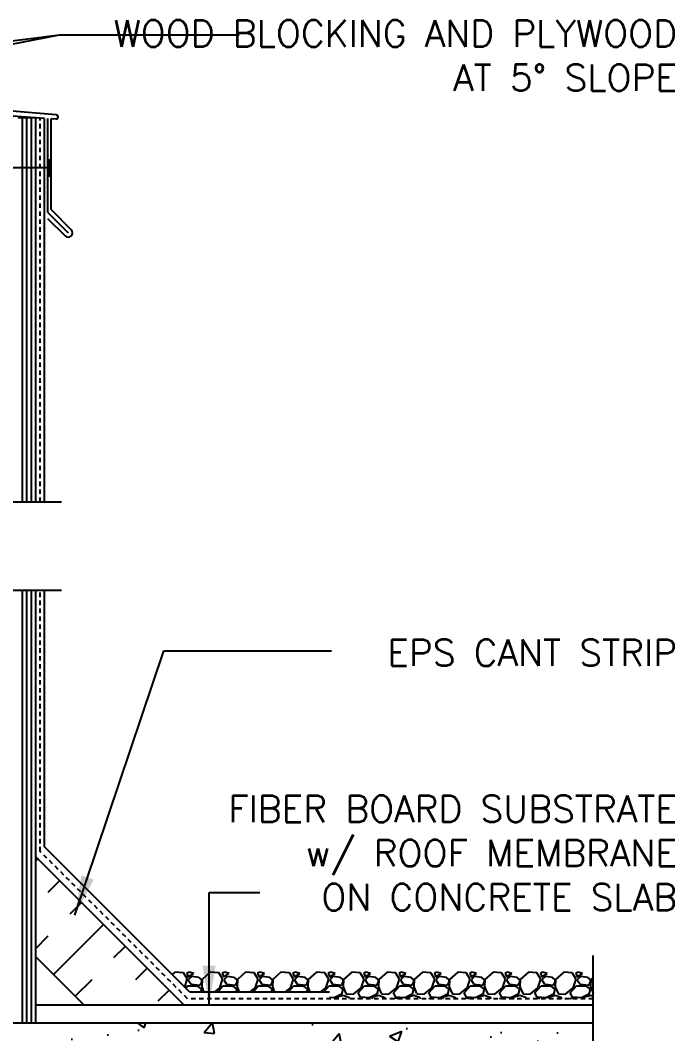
# Model space of a CAD drawing. Header units: inches. Extents: x 240.6 to 292.4, y 49.6 to 123.5.
# Drawn here: x 273.85 to 292.37, y 93.96 to 122.65 of the extents above; entities that cross this region are included whole.
import ezdxf

# ---------------------------------------------------------------- set-up
doc = ezdxf.new("R2010")
doc.units = ezdxf.units.IN
doc.header["$LTSCALE"] = 0.5
doc.header["$MEASUREMENT"] = 0
doc.linetypes.add('DASHED2', pattern=[0.375, 0.25, -0.125])
for name, color, linetype in [('HATCH', 12, 'Continuous'), ('line25', 2, 'Continuous'), ('LINE50', 5, 'Continuous'), ('LINE9', 9, 'Continuous'), ('TEXT', 4, 'Continuous')]:
    doc.layers.add(name, color=color, linetype=linetype)
doc.styles.add('DIM', font='romans.shx', dxfattribs={"width": 0.7})
doc.styles.add('ROMANS', font='romans.shx', dxfattribs={"height": 0.75})
doc.dimstyles.new('ext_12', dxfattribs={"dimscale": 12, "dimtxt": 0.09375, "dimasz": 0.09375, "dimexe": 0.09375, "dimexo": 0.0625, "dimgap": 0.0625, "dimtad": 1, "dimdec": 1, "dimzin": 3, "dimdsep": 46, "dimlunit": 4, "dimtxsty": 'DIM', "dimcen": 0.09, "dimdle": 0.09375, "dimclrt": 4, "dimadec": 0, "dimazin": 0, "dimtfac": 1, "dimtdec": 1, "dimtmove": 2, "dimatfit": 3, "dimfxl": 1, "dimfrac": 2, "dimtolj": 1, "dimtzin": 0, "dimarcsym": 0})

msp = doc.modelspace()

# ---------------------------------------------------------------- hatches: boundary and pattern name
at = {"layer": 'HATCH'}
h = msp.add_hatch(dxfattribs=at)
h.set_pattern_fill('AR-CONC', color=256, scale=0.5)
h.set_pattern_definition([(50, (0, 0), (3.5863, -0.31376), [0.375, -4.125]), (355, (0, 0), (-0.693757, 3.76096), [0.3, -3.3]), (100.4514, (0.299, -0.026), (2.892544, 3.4472), [0.3187, -3.50571]), (46.1842, (0, 1), (5.336207, -0.827596), [0.5625, -6.1875]), (96.6356, (0.4447, 0.931), (4.67331, 4.87059), [0.47805, -5.25857]), (351.1842, (0, 1), (4.67331, 4.87059), [0.45, -4.95]), (21, (0.5, 0.75), (2.984535, -2.013094), [0.375, -4.125]), (326, (0.5, 0.75), (1.216577, 3.62575), [0.3, -3.3]), (71.4514, (0.7487, 0.5822), (4.20111, 1.612656), [0.3187, -3.50571]), (37.5, (0, 0), (0.0607993, 1.6644693), [0, -3.26, 0, -3.35, 0, -3.3125]), (7.5, (0, 0), (1.315348, 1.972059), [0, -1.91, 0, -3.185, 0, -1.2625]), (327.5, (-1.115, 0), (2.669112, -0.1127744), [0, -1.25, 0, -3.9, 0, -5.175]), (317.5, (-1.615, 0), (2.91593, 0.500525), [0, -1.625, 0, -2.59, 0, -3.675])])
h.paths.add_polyline_path([(270.667, 95.158, 0.390098), (270.391, 95.457), (265.183, 95.641, 0.020761), (265.167, 95.642, 0.020761), (265.15, 95.641), (259.942, 95.457, 0.390098), (259.667, 95.158), (259.667, 94.597), (259.567, 94.597, -0.414214), (259.517, 94.547), (259.367, 94.547), (259.337, 94.517), (259.247, 94.517), (259.167, 94.597), (259.167, 94.267, -0.520567), (260.188, 94.172, -0.520567), (260.739, 94.289, -0.520567), (261.789, 94.289, -0.520567), (262.01, 94.289, -0.520567), (262.406, 94.289, -0.520567), (263.06, 94.289, -0.520567), (263.442, 94.289, -0.520567), (263.964, 94.289, -0.520567), (264.465, 94.289, -0.297004), (264.774, 94.414, -0.297004), (265.083, 94.289, -0.520567), (265.584, 94.289, -0.520567), (266.106, 94.289, -0.520567), (266.488, 94.289, -0.520567), (267.142, 94.289, -0.04026), (267.167, 94.319, -0.04026), (267.191, 94.289, -0.520567), (267.845, 94.289, -0.520567), (268.227, 94.289, -0.520567), (268.749, 94.289, -0.40442), (269.167, 94.37, -0.40442), (269.584, 94.289, -0.520567), (270.106, 94.289, -0.520567), (270.488, 94.289, -0.520567), (271.142, 94.289, -0.04026), (271.167, 94.319), (271.167, 94.597), (271.087, 94.517), (270.997, 94.517), (270.967, 94.547), (270.817, 94.547, -0.414214), (270.767, 94.597), (270.667, 94.597)])
h.paths.add_polyline_path([(273.167, 92.267), (285.476, 92.267), (286.88, 91.277), (286.88, 88.517), (286.52, 88.517), (286.52, 87.017), (288.77, 87.017), (290.062, 87.017), (290.062, 88.517), (289.062, 89.517), (290.66, 89.517), (290.66, 89.92), (290.062, 90.517), (290.062, 94.267), (271.167, 94.267), (271.167, 94.319, 0.04026), (271.142, 94.289, 0.520567), (270.488, 94.289, 0.520567), (270.106, 94.289, 0.520567), (269.584, 94.289, 0.40442), (269.167, 94.37, 0.40442), (268.749, 94.289, 0.520567), (268.227, 94.289, 0.520567), (267.845, 94.289, 0.520567), (267.191, 94.289, 0.04026), (267.167, 94.319, 0.04026), (267.142, 94.289, 0.520567), (266.488, 94.289, 0.520567), (266.106, 94.289, 0.520567), (265.584, 94.289, 0.520567), (265.083, 94.289, 0.297004), (264.774, 94.414, 0.297004), (264.465, 94.289, 0.520567), (263.964, 94.289, 0.520567), (263.442, 94.289, 0.520567), (263.06, 94.289, 0.520567), (262.406, 94.289, 0.520567), (262.01, 94.289, 0.520567), (261.789, 94.289, 0.520567), (260.739, 94.289, 0.520567), (260.188, 94.172, 0.520567), (259.167, 94.267), (259.167, 93.872), (259.532, 93.872), (259.532, 92.672), (259.167, 92.672), (259.167, 91.922), (259.532, 91.922), (259.532, 90.722), (259.167, 90.722), (259.167, 89.972), (259.532, 89.972), (259.532, 88.892), (259.167, 88.892), (259.167, 88.142), (259.532, 88.142), (259.532, 87.062), (259.167, 87.062), (259.167, 86.312), (259.532, 86.312), (259.532, 85.112), (259.167, 85.112), (259.167, 84.362), (259.532, 84.362), (259.532, 83.417, -0.327813), (259.567, 83.369), (259.667, 83.369), (259.667, 82.808, 0.390098), (259.942, 82.509), (265.15, 82.326, 0.020761), (265.167, 82.325, 0.020761), (265.183, 82.326), (270.391, 82.509, 0.390098), (270.667, 82.808), (270.667, 83.369), (270.767, 83.369, -0.327813), (270.802, 83.417), (270.802, 84.362), (271.167, 84.362), (271.167, 90.267)])
edge = h.paths.add_edge_path()
edge.add_arc((270.821, 99.156), 0.5, 46.2109, 66.4218)
edge.add_line((271.021, 99.615), (270.931, 99.615))
edge.add_line((270.931, 99.615), (270.931, 99.656))
edge.add_arc((271.071, 99.863), 0.25, 180, 235.9442, ccw=False)
edge.add_line((270.821, 99.863), (270.821, 99.931))
edge.add_arc((270.883, 99.931), 0.0625, 90, 180, ccw=False)
edge.add_line((270.883, 99.993), (270.931, 99.993))
edge.add_line((270.931, 99.993), (270.931, 100.063))
edge.add_line((270.931, 100.063), (270.826, 100.063))
edge.add_arc((270.863, 99.714), 0.352, 96.1291, 141.5331)
edge.add_arc((270.486, 99.982), 0.113, 167.8156, 334.0569, ccw=False)
edge.add_arc((270.001, 99.987), 0.375, 2.9237, 239.8675)
edge.add_arc((269.681, 99.393), 0.3, -152.403, 63.9425, ccw=False)
edge.add_spline(control_points=[(269.415, 99.254), (269.329, 99.421), (269.076, 99.911), (268.881, 100.592), (268.556, 100.723)], knot_values=[0, 0, 0, 0, 0.579211, 1.703896, 1.703896, 1.703896, 1.703896], degree=3, periodic=0)
edge.add_spline(control_points=[(268.556, 100.723), (268.506, 100.742), (268.452, 100.755), (268.395, 100.763)], knot_values=[1.703896, 1.703896, 1.703896, 1.703896, 1.875321, 1.875321, 1.875321, 1.875321], degree=3, periodic=0)
edge.add_arc((268.354, 100.265), 0.5, 85.2926, 251.7937)
edge.add_arc((268.008, 99.64), 0.242, -90, 38.2327, ccw=False)
edge.add_spline(control_points=[(268.008, 99.398), (267.887, 99.396), (267.067, 99.748), (266.822, 100.195), (266.683, 100.475)], knot_values=[0.038125, 0.038125, 0.038125, 0.038125, 0.320663, 1.237398, 1.237398, 1.237398, 1.237398], degree=3, periodic=0)
edge.add_arc((266.229, 100.265), 0.5, 24.819, 224.1875)
edge.add_spline(control_points=[(265.871, 99.917), (265.978, 99.754), (266.338, 99.663), (266.415, 99.167), (265.867, 98.932), (265.463, 98.903), (265.167, 98.882)], knot_values=[0.229407, 0.229407, 0.229407, 0.229407, 0.844432, 1.128849, 1.464331, 2.389004, 2.389004, 2.389004, 2.389004], degree=3, periodic=0)
edge.add_spline(control_points=[(265.167, 98.882), (264.87, 98.903), (264.467, 98.932), (263.918, 99.167), (263.995, 99.663), (264.355, 99.754), (264.463, 99.917)], knot_values=[0.229407, 0.229407, 0.229407, 0.229407, 1.15408, 1.489562, 1.773979, 2.389004, 2.389004, 2.389004, 2.389004], degree=3, periodic=0)
edge.add_arc((264.104, 100.265), 0.5, 315.8125, 515.181)
edge.add_spline(control_points=[(263.65, 100.475), (263.511, 100.195), (263.266, 99.748), (262.446, 99.396), (262.325, 99.398)], knot_values=[0.038125, 0.038125, 0.038125, 0.038125, 0.95486, 1.237398, 1.237398, 1.237398, 1.237398], degree=3, periodic=0)
edge.add_arc((262.325, 99.64), 0.242, 141.7673, 270, ccw=False)
edge.add_arc((261.979, 100.265), 0.5, 288.2063, 454.7074)
edge.add_spline(control_points=[(261.938, 100.763), (261.881, 100.755), (261.827, 100.742), (261.777, 100.723)], knot_values=[1.703896, 1.703896, 1.703896, 1.703896, 1.875321, 1.875321, 1.875321, 1.875321], degree=3, periodic=0)
edge.add_spline(control_points=[(261.777, 100.723), (261.452, 100.592), (261.257, 99.911), (261.004, 99.421), (260.918, 99.254)], knot_values=[0, 0, 0, 0, 1.124685, 1.703896, 1.703896, 1.703896, 1.703896], degree=3, periodic=0)
edge.add_arc((260.653, 99.393), 0.3, 116.0575, 333.031, ccw=False)
edge.add_arc((260.333, 99.987), 0.375, 300.1325, 537.0763)
edge.add_arc((259.847, 99.982), 0.113, -154.0569, 12.1844, ccw=False)
edge.add_arc((259.47, 99.714), 0.352, 38.4669, 83.8709)
edge.add_line((259.508, 100.063), (259.403, 100.063))
edge.add_line((259.403, 100.063), (259.403, 99.993))
edge.add_line((259.403, 99.993), (259.45, 99.993))
edge.add_arc((259.45, 99.931), 0.0625, 0, 90, ccw=False)
edge.add_line((259.513, 99.931), (259.513, 99.863))
edge.add_arc((259.263, 99.863), 0.25, 304.0558, 360, ccw=False)
edge.add_line((259.403, 99.656), (259.403, 99.615))
edge.add_line((259.403, 99.615), (259.313, 99.615))
edge.add_arc((259.513, 99.156), 0.5, 113.5782, 133.7891)
edge.add_line((259.167, 99.517), (259.167, 97.517))
edge.add_line((259.167, 97.517), (259.167, 97.437))
edge.add_line((259.167, 97.437), (259.247, 97.517))
edge.add_line((259.247, 97.517), (259.337, 97.517))
edge.add_line((259.337, 97.517), (259.367, 97.487))
edge.add_line((259.367, 97.487), (259.517, 97.487))
edge.add_arc((259.517, 97.437), 0.05, 0, 90, ccw=False)
edge.add_line((259.567, 97.437), (259.667, 97.437))
edge.add_line((259.667, 97.437), (259.667, 96.876))
edge.add_arc((259.967, 96.876), 0.3, 180, 265.2426)
edge.add_line((259.942, 96.577), (265.15, 96.394))
edge.add_arc((265.167, 96.593), 0.2, 265.2426, 270)
edge.add_arc((265.167, 96.593), 0.2, 270, 274.7574)
edge.add_line((265.183, 96.394), (270.391, 96.577))
edge.add_arc((270.367, 96.876), 0.3, 274.7574, 360)
edge.add_line((270.667, 96.876), (270.667, 97.437))
edge.add_line((270.667, 97.437), (270.767, 97.437))
edge.add_arc((270.817, 97.437), 0.05, 90, 180, ccw=False)
edge.add_line((270.817, 97.487), (270.967, 97.487))
edge.add_line((270.967, 97.487), (270.997, 97.517))
edge.add_line((270.997, 97.517), (271.087, 97.517))
edge.add_line((271.087, 97.517), (271.167, 97.437))
edge.add_line((271.167, 97.437), (271.167, 97.517))
edge.add_line((271.167, 97.517), (271.167, 99.517))
h.paths.add_polyline_path([(271.167, 106.517), (266.123, 106.517), (265.123, 105.517), (265.123, 107.517), (264.123, 106.517), (259.167, 106.517), (259.167, 103.71, 0.088416), (259.313, 103.612), (259.403, 103.612), (259.403, 103.571, -0.249069), (259.513, 103.363), (259.513, 103.296, -0.414214), (259.45, 103.233), (259.403, 103.233), (259.403, 103.163), (259.508, 103.163, -0.155529), (259.683, 103.029, 0.180914), (260.101, 102.718), (261.682, 102.365, 0.054974), (262.009, 102.329), (265.167, 102.329), (268.325, 102.329, 0.054974), (268.651, 102.365), (270.232, 102.718, 0.180914), (270.65, 103.029, -0.155529), (270.826, 103.163), (270.931, 103.163), (270.931, 103.233), (270.883, 103.233, -0.414214), (270.821, 103.296), (270.821, 103.363, -0.249069), (270.931, 103.571), (270.931, 103.612), (271.021, 103.612, 0.088416), (271.167, 103.71)])
h.paths.add_polyline_path([(264.783, 96.234), (259.922, 96.386, 0.421005), (259.667, 96.136), (259.667, 95.899, 0.425773), (259.926, 95.649), (264.783, 95.8, 0.390098), (264.967, 96), (264.967, 96.035, 0.390098)])
h.paths.add_polyline_path([(270.667, 96.136, 0.425773), (270.407, 96.386), (265.55, 96.234, 0.390098), (265.367, 96.035), (265.367, 96, 0.390098), (265.55, 95.8), (270.411, 95.649, 0.421005), (270.667, 95.899)])
h.paths.add_polyline_path([(271.167, 111.45, 0.088416), (271.021, 111.547), (270.931, 111.547), (270.931, 111.589, -0.249069), (270.821, 111.796), (270.821, 111.864, -0.414214), (270.883, 111.926), (270.931, 111.926), (270.931, 111.996), (270.826, 111.996, -0.155529), (270.65, 112.13, 0.180914), (270.232, 112.442), (268.651, 112.795, 0.054974), (268.325, 112.831), (265.167, 112.831), (262.009, 112.831, 0.054974), (261.682, 112.795), (260.101, 112.442, 0.180914), (259.683, 112.13, -0.155529), (259.508, 111.996), (259.403, 111.996), (259.403, 111.926), (259.45, 111.926, -0.414214), (259.513, 111.864), (259.513, 111.796, -0.249069), (259.403, 111.589), (259.403, 111.547), (259.313, 111.547, 0.088416), (259.167, 111.45), (259.167, 109.017), (264.123, 109.017), (265.123, 110.017), (265.123, 108.017), (266.123, 109.017), (271.167, 109.017)])
edge = h.paths.add_edge_path()
edge.add_line((271.167, 80.529), (271.087, 80.449))
edge.add_line((271.087, 80.449), (270.997, 80.449))
edge.add_line((270.997, 80.449), (270.967, 80.479))
edge.add_line((270.967, 80.479), (270.817, 80.479))
edge.add_arc((270.817, 80.529), 0.05, 180, 270, ccw=False)
edge.add_line((270.767, 80.529), (270.667, 80.529))
edge.add_line((270.667, 80.529), (270.667, 81.09))
edge.add_arc((270.367, 81.09), 0.3, 360, 445.2426)
edge.add_line((270.391, 81.389), (265.183, 81.573))
edge.add_arc((265.167, 81.374), 0.2, 85.2426, 90)
edge.add_arc((265.167, 81.374), 0.2, 90, 94.7574)
edge.add_line((265.15, 81.573), (259.942, 81.389))
edge.add_arc((259.967, 81.09), 0.3, 94.7574, 180)
edge.add_line((259.667, 81.09), (259.667, 80.529))
edge.add_line((259.667, 80.529), (259.567, 80.529))
edge.add_arc((259.517, 80.529), 0.05, -90, 0, ccw=False)
edge.add_line((259.517, 80.479), (259.367, 80.479))
edge.add_line((259.367, 80.479), (259.337, 80.449))
edge.add_line((259.337, 80.449), (259.247, 80.449))
edge.add_line((259.247, 80.449), (259.167, 80.529))
edge.add_line((259.167, 80.529), (259.167, 79.517))
edge.add_line((259.167, 79.517), (259.167, 77.517))
edge.add_arc((259.513, 77.878), 0.5, 226.2109, 246.4218)
edge.add_line((259.313, 77.42), (259.403, 77.42))
edge.add_line((259.403, 77.42), (259.403, 77.378))
edge.add_arc((259.263, 77.171), 0.25, 0, 55.9442, ccw=False)
edge.add_line((259.513, 77.171), (259.513, 77.104))
edge.add_arc((259.45, 77.104), 0.0625, -90, 0, ccw=False)
edge.add_line((259.45, 77.041), (259.403, 77.041))
edge.add_line((259.403, 77.041), (259.403, 76.971))
edge.add_line((259.403, 76.971), (259.508, 76.971))
edge.add_arc((259.47, 77.321), 0.352, 276.1291, 321.5331)
edge.add_arc((259.847, 77.052), 0.113, -12.1844, 154.0569, ccw=False)
edge.add_arc((260.333, 77.048), 0.375, 182.9237, 419.8675)
edge.add_arc((260.653, 77.641), 0.3, 27.597, 243.9425, ccw=False)
edge.add_spline(control_points=[(260.918, 77.78), (261.004, 77.614), (261.257, 77.123), (261.452, 76.443), (261.777, 76.312)], knot_values=[0, 0, 0, 0, 0.579211, 1.703896, 1.703896, 1.703896, 1.703896], degree=3, periodic=0)
edge.add_spline(control_points=[(261.777, 76.312), (261.827, 76.292), (261.881, 76.28), (261.938, 76.271)], knot_values=[1.703896, 1.703896, 1.703896, 1.703896, 1.875321, 1.875321, 1.875321, 1.875321], degree=3, periodic=0)
edge.add_arc((261.979, 76.77), 0.5, 265.2926, 431.7937)
edge.add_arc((262.325, 77.394), 0.242, 90, 218.2327, ccw=False)
edge.add_spline(control_points=[(262.325, 77.636), (262.446, 77.638), (263.266, 77.287), (263.511, 76.84), (263.65, 76.56)], knot_values=[0.038125, 0.038125, 0.038125, 0.038125, 0.320663, 1.237398, 1.237398, 1.237398, 1.237398], degree=3, periodic=0)
edge.add_arc((264.104, 76.77), 0.5, 204.819, 404.1875)
edge.add_spline(control_points=[(264.463, 77.118), (264.355, 77.281), (263.995, 77.372), (263.918, 77.867), (264.467, 78.103), (264.87, 78.132), (265.167, 78.153)], knot_values=[0.229407, 0.229407, 0.229407, 0.229407, 0.844432, 1.128849, 1.464331, 2.389004, 2.389004, 2.389004, 2.389004], degree=3, periodic=0)
edge.add_spline(control_points=[(265.167, 78.153), (265.463, 78.132), (265.867, 78.103), (266.415, 77.867), (266.338, 77.372), (265.978, 77.281), (265.871, 77.118)], knot_values=[0.229407, 0.229407, 0.229407, 0.229407, 1.15408, 1.489562, 1.773979, 2.389004, 2.389004, 2.389004, 2.389004], degree=3, periodic=0)
edge.add_arc((266.229, 76.77), 0.5, 135.8125, 335.181)
edge.add_spline(control_points=[(266.683, 76.56), (266.822, 76.84), (267.067, 77.287), (267.887, 77.638), (268.008, 77.636)], knot_values=[0.038125, 0.038125, 0.038125, 0.038125, 0.95486, 1.237398, 1.237398, 1.237398, 1.237398], degree=3, periodic=0)
edge.add_arc((268.008, 77.394), 0.242, -38.2327, 90, ccw=False)
edge.add_arc((268.354, 76.77), 0.5, 108.2063, 274.7074)
edge.add_spline(control_points=[(268.395, 76.271), (268.452, 76.28), (268.506, 76.292), (268.556, 76.312)], knot_values=[1.703896, 1.703896, 1.703896, 1.703896, 1.875321, 1.875321, 1.875321, 1.875321], degree=3, periodic=0)
edge.add_spline(control_points=[(268.556, 76.312), (268.881, 76.443), (269.076, 77.123), (269.329, 77.614), (269.415, 77.78)], knot_values=[0, 0, 0, 0, 1.124685, 1.703896, 1.703896, 1.703896, 1.703896], degree=3, periodic=0)
edge.add_arc((269.681, 77.641), 0.3, -63.9425, 153.014, ccw=False)
edge.add_arc((270.001, 77.048), 0.375, 120.1325, 357.0763)
edge.add_arc((270.486, 77.052), 0.113, 25.9431, 192.1844, ccw=False)
edge.add_arc((270.863, 77.321), 0.352, 218.4669, 263.8709)
edge.add_line((270.826, 76.971), (270.931, 76.971))
edge.add_line((270.931, 76.971), (270.931, 77.041))
edge.add_line((270.931, 77.041), (270.883, 77.041))
edge.add_arc((270.883, 77.104), 0.0625, 180, 270, ccw=False)
edge.add_line((270.821, 77.104), (270.821, 77.171))
edge.add_arc((271.071, 77.171), 0.25, 124.0558, 180, ccw=False)
edge.add_line((270.931, 77.378), (270.931, 77.42))
edge.add_line((270.931, 77.42), (271.021, 77.42))
edge.add_arc((270.821, 77.878), 0.5, 293.5782, 313.7891)
edge.add_line((271.167, 77.517), (271.167, 80.529))
h.paths.add_polyline_path([(264.966, 81.949, 0.446422), (264.762, 82.167), (259.922, 82.318, 0.421005), (259.667, 82.068), (259.667, 81.83, 0.425773), (259.926, 81.581), (264.783, 81.732, 0.4157)])
h.paths.add_polyline_path([(270.667, 82.068, 0.425773), (270.407, 82.318), (265.55, 82.166, 0.4157), (265.367, 81.949, 0.446422), (265.571, 81.732), (270.411, 81.581, 0.421005), (270.667, 81.83)])
h.paths.add_polyline_path([(271.167, 73.325, 0.088416), (271.021, 73.422), (270.931, 73.422), (270.931, 73.464, -0.249069), (270.821, 73.671), (270.821, 73.739, -0.414214), (270.883, 73.801), (270.931, 73.801), (270.931, 73.871), (270.826, 73.871, -0.155529), (270.65, 74.005, 0.180914), (270.232, 74.317), (268.651, 74.67, 0.054974), (268.325, 74.706), (265.167, 74.706), (262.009, 74.706, 0.054974), (261.682, 74.67), (260.101, 74.317, 0.180914), (259.683, 74.005, -0.155529), (259.508, 73.871), (259.403, 73.871), (259.403, 73.801), (259.45, 73.801, -0.414214), (259.513, 73.739), (259.513, 73.671, -0.249069), (259.403, 73.464), (259.403, 73.422), (259.313, 73.422, 0.088416), (259.167, 73.325), (259.167, 70.517), (264.333, 70.517), (265.333, 71.517), (265.333, 69.517), (266.333, 70.517), (271.167, 70.517)])
h = msp.add_hatch(dxfattribs=at)
h.set_pattern_fill('INSUL', color=256, scale=7, angle=45, style=0)
h.set_pattern_definition([(45, (166.9885, -64.1338), (-1.856155, 1.856155), []), (45, (166.3697, -63.515), (-1.856155, 1.856155), [0.875, -0.875]), (45, (165.751, -62.8964), (-1.856155, 1.856155), [0.875, -0.875])])
h.paths.add_polyline_path([(275.54, 94.892), (278.368, 94.892), (274.292, 98.969), (274.292, 96.141)])

# ---------------------------------------------------------------- linework, layer by layer
for p, q in [((274.873, 119.971), (256.354, 121.591)), ((274.542, 119.876), (273.235, 119.968)), ((273.917, 109.017), (273.917, 119.894)), ((274.042, 109.017), (274.042, 119.894)), ((274.167, 109.017), (274.167, 119.894)), ((274.542, 109.017), (274.542, 119.876)), ((274.635, 117.209), (274.635, 119.869)), ((274.866, 119.857), (274.729, 119.865)), ((274.729, 117.292), (274.729, 119.865)), ((274.635, 117.209), (275.209, 116.635)), ((274.729, 117.292), (275.298, 116.723)), ((274.622, 117.045), (275.121, 116.546)), ((273.917, 94.267), (273.917, 106.517)), ((274.042, 94.267), (274.042, 106.517)), ((274.167, 94.267), (274.167, 106.517)), ((274.542, 99.249), (274.542, 106.517)), ((278.649, 95.142), (274.542, 99.249)), ((278.229, 95.706), (278.154, 95.637)), ((278.469, 95.685), (278.229, 95.705)), ((278.58, 95.507), (278.47, 95.687)), ((278.638, 95.706), (278.568, 95.676)), ((278.568, 95.676), (278.608, 95.576)), ((278.608, 95.576), (278.758, 95.666)), ((278.708, 95.586), (278.608, 95.486)), ((278.759, 95.666), (278.639, 95.706)), ((278.909, 95.557), (278.709, 95.587)), ((278.99, 95.484), (278.91, 95.554)), ((279.229, 95.706), (278.999, 95.496)), ((279.469, 95.685), (279.229, 95.705)), ((279.58, 95.507), (279.47, 95.687)), ((279.638, 95.706), (279.568, 95.676)), ((279.568, 95.676), (279.608, 95.576)), ((279.608, 95.576), (279.758, 95.666)), ((279.708, 95.586), (279.608, 95.486)), ((279.759, 95.666), (279.639, 95.706)), ((279.909, 95.557), (279.709, 95.587)), ((279.99, 95.484), (279.91, 95.554)), ((280.229, 95.706), (279.999, 95.496)), ((280.469, 95.685), (280.229, 95.705)), ((280.58, 95.507), (280.47, 95.687)), ((280.638, 95.706), (280.568, 95.676)), ((280.568, 95.676), (280.608, 95.576)), ((280.608, 95.576), (280.758, 95.666)), ((280.708, 95.586), (280.608, 95.486)), ((280.759, 95.666), (280.639, 95.706)), ((280.909, 95.557), (280.709, 95.587)), ((280.99, 95.484), (280.91, 95.554)), ((281.229, 95.706), (280.999, 95.496)), ((281.469, 95.685), (281.229, 95.705)), ((281.58, 95.507), (281.47, 95.687)), ((281.638, 95.706), (281.568, 95.676)), ((281.568, 95.676), (281.608, 95.576)), ((281.608, 95.576), (281.758, 95.666)), ((281.708, 95.586), (281.608, 95.486)), ((281.759, 95.666), (281.639, 95.706)), ((281.909, 95.557), (281.709, 95.587)), ((281.99, 95.484), (281.91, 95.554)), ((282.229, 95.706), (281.999, 95.496)), ((282.469, 95.685), (282.229, 95.705)), ((282.58, 95.507), (282.47, 95.687)), ((282.638, 95.706), (282.568, 95.676)), ((282.568, 95.676), (282.608, 95.576)), ((282.608, 95.576), (282.758, 95.666)), ((282.708, 95.586), (282.608, 95.486)), ((282.759, 95.666), (282.639, 95.706)), ((282.909, 95.557), (282.709, 95.587)), ((282.99, 95.484), (282.91, 95.554)), ((283.229, 95.706), (282.999, 95.496)), ((283.469, 95.685), (283.229, 95.705)), ((283.58, 95.507), (283.47, 95.687)), ((283.638, 95.706), (283.568, 95.676)), ((283.568, 95.676), (283.608, 95.576)), ((283.608, 95.576), (283.758, 95.666)), ((283.708, 95.586), (283.608, 95.486)), ((283.759, 95.666), (283.639, 95.706)), ((283.909, 95.557), (283.709, 95.587)), ((283.99, 95.484), (283.91, 95.554)), ((284.229, 95.706), (283.999, 95.496)), ((284.469, 95.685), (284.229, 95.705)), ((284.58, 95.507), (284.47, 95.687)), ((284.638, 95.706), (284.568, 95.676)), ((284.568, 95.676), (284.608, 95.576)), ((284.608, 95.576), (284.758, 95.666)), ((284.708, 95.586), (284.608, 95.486)), ((284.759, 95.666), (284.639, 95.706)), ((284.909, 95.557), (284.709, 95.587)), ((284.99, 95.484), (284.91, 95.554)), ((285.229, 95.706), (284.999, 95.496)), ((285.469, 95.685), (285.229, 95.705)), ((285.58, 95.507), (285.47, 95.687)), ((285.638, 95.706), (285.568, 95.676)), ((285.568, 95.676), (285.608, 95.576)), ((285.608, 95.576), (285.758, 95.666)), ((285.708, 95.586), (285.608, 95.486)), ((285.759, 95.666), (285.639, 95.706)), ((285.909, 95.557), (285.709, 95.587)), ((285.99, 95.484), (285.91, 95.554)), ((286.229, 95.706), (285.999, 95.496)), ((286.469, 95.685), (286.229, 95.705)), ((286.58, 95.507), (286.47, 95.687)), ((286.638, 95.706), (286.568, 95.676)), ((286.568, 95.676), (286.608, 95.576)), ((286.608, 95.576), (286.758, 95.666)), ((286.708, 95.586), (286.608, 95.486)), ((286.759, 95.666), (286.639, 95.706)), ((286.909, 95.557), (286.709, 95.587)), ((286.99, 95.484), (286.91, 95.554)), ((287.229, 95.706), (286.999, 95.496)), ((287.469, 95.685), (287.229, 95.705)), ((287.58, 95.507), (287.47, 95.687)), ((287.638, 95.706), (287.568, 95.676)), ((287.568, 95.676), (287.608, 95.576)), ((287.608, 95.576), (287.758, 95.666)), ((287.708, 95.586), (287.608, 95.486)), ((287.759, 95.666), (287.639, 95.706)), ((287.909, 95.557), (287.709, 95.587)), ((287.99, 95.484), (287.91, 95.554)), ((288.229, 95.706), (287.999, 95.496)), ((288.469, 95.685), (288.229, 95.705)), ((288.58, 95.507), (288.47, 95.687)), ((288.638, 95.706), (288.568, 95.676)), ((288.568, 95.676), (288.608, 95.576)), ((288.608, 95.576), (288.758, 95.666)), ((288.708, 95.586), (288.608, 95.486)), ((288.759, 95.666), (288.639, 95.706)), ((288.909, 95.557), (288.709, 95.587)), ((288.99, 95.484), (288.91, 95.554)), ((289.229, 95.706), (288.999, 95.496)), ((289.469, 95.685), (289.229, 95.705)), ((289.58, 95.507), (289.47, 95.687)), ((289.638, 95.706), (289.568, 95.676)), ((289.568, 95.676), (289.608, 95.576)), ((289.608, 95.576), (289.758, 95.666)), ((289.708, 95.586), (289.608, 95.486)), ((289.759, 95.666), (289.639, 95.706)), ((289.909, 95.557), (289.709, 95.587)), ((289.99, 95.484), (289.91, 95.554)), ((290.062, 95.554), (289.999, 95.496)), ((278.507, 95.284), (278.579, 95.506)), ((278.535, 95.256), (278.588, 95.316)), ((278.588, 95.316), (278.848, 95.316)), ((278.608, 95.486), (278.688, 95.366)), ((278.689, 95.366), (278.939, 95.336)), ((278.848, 95.318), (278.978, 95.228)), ((278.939, 95.336), (278.989, 95.426)), ((278.987, 95.288), (279.048, 95.142)), ((278.998, 95.497), (278.988, 95.287)), ((278.988, 95.426), (278.988, 95.486)), ((279.35, 95.142), (279.498, 95.257)), ((279.432, 95.142), (279.588, 95.316)), ((279.499, 95.256), (279.579, 95.506)), ((279.588, 95.316), (279.848, 95.316)), ((279.608, 95.486), (279.688, 95.366)), ((279.689, 95.366), (279.939, 95.336)), ((279.848, 95.318), (279.978, 95.228)), ((279.939, 95.336), (279.989, 95.426)), ((279.987, 95.288), (280.048, 95.142)), ((279.998, 95.497), (279.988, 95.287)), ((279.988, 95.426), (279.988, 95.486)), ((280.35, 95.142), (280.498, 95.257)), ((280.432, 95.142), (280.588, 95.316)), ((280.499, 95.256), (280.579, 95.506)), ((280.588, 95.316), (280.848, 95.316)), ((280.608, 95.486), (280.688, 95.366)), ((280.689, 95.366), (280.939, 95.336)), ((280.848, 95.318), (280.978, 95.228)), ((280.939, 95.336), (280.989, 95.426)), ((280.987, 95.288), (281.048, 95.142)), ((280.998, 95.497), (280.988, 95.287)), ((280.988, 95.426), (280.988, 95.486)), ((281.35, 95.142), (281.498, 95.257)), ((281.432, 95.142), (281.588, 95.316)), ((281.499, 95.256), (281.579, 95.506)), ((281.588, 95.316), (281.848, 95.316)), ((281.608, 95.486), (281.688, 95.366)), ((281.689, 95.366), (281.939, 95.336)), ((281.848, 95.318), (281.978, 95.228)), ((281.939, 95.336), (281.989, 95.426)), ((281.987, 95.288), (282.048, 95.142)), ((281.998, 95.497), (281.988, 95.287)), ((281.988, 95.426), (281.988, 95.486)), ((282.35, 95.142), (282.498, 95.257)), ((282.432, 95.142), (282.588, 95.316)), ((282.499, 95.256), (282.579, 95.506)), ((282.588, 95.316), (282.848, 95.316)), ((282.608, 95.486), (282.688, 95.366)), ((282.689, 95.366), (282.939, 95.336)), ((282.848, 95.318), (282.978, 95.228)), ((282.939, 95.336), (282.989, 95.426)), ((282.987, 95.288), (283.067, 95.098)), ((282.998, 95.497), (282.988, 95.287)), ((282.988, 95.426), (282.988, 95.486)), ((283.278, 95.087), (283.498, 95.257)), ((283.408, 95.116), (283.588, 95.316)), ((283.499, 95.256), (283.579, 95.506)), ((283.588, 95.316), (283.848, 95.316)), ((283.608, 95.486), (283.688, 95.366)), ((283.689, 95.366), (283.939, 95.336)), ((283.848, 95.318), (283.978, 95.228)), ((283.939, 95.336), (283.989, 95.426)), ((283.987, 95.288), (284.067, 95.098)), ((283.998, 95.497), (283.988, 95.287)), ((283.988, 95.426), (283.988, 95.486)), ((284.278, 95.087), (284.498, 95.257)), ((284.408, 95.116), (284.588, 95.316)), ((284.499, 95.256), (284.579, 95.506)), ((284.588, 95.316), (284.848, 95.316)), ((284.608, 95.486), (284.688, 95.366)), ((284.689, 95.366), (284.939, 95.336)), ((284.848, 95.318), (284.978, 95.228)), ((284.939, 95.336), (284.989, 95.426)), ((284.987, 95.288), (285.067, 95.098)), ((284.998, 95.497), (284.988, 95.287)), ((284.988, 95.426), (284.988, 95.486)), ((285.278, 95.087), (285.498, 95.257)), ((285.408, 95.116), (285.588, 95.316)), ((285.499, 95.256), (285.579, 95.506)), ((285.588, 95.316), (285.848, 95.316)), ((285.608, 95.486), (285.688, 95.366)), ((285.689, 95.366), (285.939, 95.336)), ((285.848, 95.318), (285.978, 95.228)), ((285.939, 95.336), (285.989, 95.426)), ((285.987, 95.288), (286.067, 95.098)), ((285.998, 95.497), (285.988, 95.287)), ((285.988, 95.426), (285.988, 95.486)), ((286.278, 95.087), (286.498, 95.257)), ((286.408, 95.116), (286.588, 95.316)), ((286.499, 95.256), (286.579, 95.506)), ((286.588, 95.316), (286.848, 95.316)), ((286.608, 95.486), (286.688, 95.366)), ((286.689, 95.366), (286.939, 95.336)), ((286.848, 95.318), (286.978, 95.228)), ((286.939, 95.336), (286.989, 95.426)), ((286.987, 95.288), (287.067, 95.098)), ((286.998, 95.497), (286.988, 95.287)), ((286.988, 95.426), (286.988, 95.486)), ((287.278, 95.087), (287.498, 95.257)), ((287.408, 95.116), (287.588, 95.316)), ((287.499, 95.256), (287.579, 95.506)), ((287.588, 95.316), (287.848, 95.316)), ((287.608, 95.486), (287.688, 95.366)), ((287.689, 95.366), (287.939, 95.336)), ((287.848, 95.318), (287.978, 95.228)), ((287.939, 95.336), (287.989, 95.426)), ((287.987, 95.288), (288.067, 95.098)), ((287.998, 95.497), (287.988, 95.287)), ((287.988, 95.426), (287.988, 95.486)), ((288.278, 95.087), (288.498, 95.257)), ((288.408, 95.116), (288.588, 95.316)), ((288.499, 95.256), (288.579, 95.506)), ((288.588, 95.316), (288.848, 95.316)), ((288.608, 95.486), (288.688, 95.366)), ((288.689, 95.366), (288.939, 95.336)), ((288.848, 95.318), (288.978, 95.228)), ((288.939, 95.336), (288.989, 95.426)), ((288.987, 95.288), (289.067, 95.098)), ((288.998, 95.497), (288.988, 95.287)), ((288.988, 95.426), (288.988, 95.486)), ((289.278, 95.087), (289.498, 95.257)), ((289.408, 95.116), (289.588, 95.316)), ((289.499, 95.256), (289.579, 95.506)), ((289.588, 95.316), (289.848, 95.316)), ((289.608, 95.486), (289.688, 95.366)), ((289.689, 95.366), (289.939, 95.336)), ((289.848, 95.318), (289.978, 95.228)), ((289.939, 95.336), (289.989, 95.426)), ((289.987, 95.288), (290.062, 95.109)), ((289.998, 95.497), (289.988, 95.287)), ((289.988, 95.426), (289.988, 95.486)), ((282.597, 95.142), (278.649, 95.142)), ((278.979, 95.226), (278.955, 95.142)), ((279.979, 95.226), (279.955, 95.142)), ((280.979, 95.226), (280.955, 95.142)), ((281.979, 95.226), (281.955, 95.142)), ((282.597, 95.017), (282.597, 95.017)), ((282.728, 94.978), (282.597, 94.988)), ((282.939, 95.085), (282.729, 94.975)), ((282.806, 94.955), (282.828, 95.006)), ((282.829, 95.006), (282.989, 95.056)), ((282.979, 95.226), (282.939, 95.086)), ((282.988, 95.056), (283.148, 94.996)), ((283.068, 95.096), (283.278, 95.086)), ((283.149, 94.996), (283.168, 94.955)), ((283.499, 94.965), (283.398, 94.955)), ((283.48, 94.996), (283.41, 95.116)), ((283.728, 94.978), (283.478, 94.998)), ((283.547, 94.955), (283.498, 94.967)), ((283.939, 95.085), (283.729, 94.975)), ((283.806, 94.955), (283.828, 95.006)), ((283.829, 95.006), (283.989, 95.056)), ((283.979, 95.226), (283.939, 95.086)), ((283.988, 95.056), (284.148, 94.996)), ((284.068, 95.096), (284.278, 95.086)), ((284.149, 94.996), (284.168, 94.955)), ((284.499, 94.965), (284.398, 94.955)), ((284.48, 94.996), (284.41, 95.116)), ((284.728, 94.978), (284.478, 94.998)), ((284.547, 94.955), (284.498, 94.967)), ((284.939, 95.085), (284.729, 94.975)), ((284.806, 94.955), (284.828, 95.006)), ((284.829, 95.006), (284.989, 95.056)), ((284.979, 95.226), (284.939, 95.086)), ((284.988, 95.056), (285.148, 94.996)), ((285.068, 95.096), (285.278, 95.086)), ((285.149, 94.996), (285.168, 94.955)), ((285.499, 94.965), (285.398, 94.955)), ((285.48, 94.996), (285.41, 95.116)), ((285.728, 94.978), (285.478, 94.998)), ((285.547, 94.955), (285.498, 94.967)), ((285.939, 95.085), (285.729, 94.975)), ((285.806, 94.955), (285.828, 95.006)), ((285.829, 95.006), (285.989, 95.056)), ((285.979, 95.226), (285.939, 95.086)), ((285.988, 95.056), (286.148, 94.996)), ((286.068, 95.096), (286.278, 95.086)), ((286.149, 94.996), (286.168, 94.955)), ((286.499, 94.965), (286.398, 94.955)), ((286.48, 94.996), (286.41, 95.116)), ((286.728, 94.978), (286.478, 94.998)), ((286.547, 94.955), (286.498, 94.967)), ((286.939, 95.085), (286.729, 94.975)), ((286.806, 94.955), (286.828, 95.006)), ((286.829, 95.006), (286.989, 95.056)), ((286.979, 95.226), (286.939, 95.086)), ((286.988, 95.056), (287.148, 94.996)), ((287.068, 95.096), (287.278, 95.086)), ((287.149, 94.996), (287.168, 94.955)), ((287.499, 94.965), (287.398, 94.955)), ((287.48, 94.996), (287.41, 95.116)), ((287.728, 94.978), (287.478, 94.998)), ((287.547, 94.955), (287.498, 94.967)), ((287.939, 95.085), (287.729, 94.975)), ((287.806, 94.955), (287.828, 95.006)), ((287.829, 95.006), (287.989, 95.056)), ((287.979, 95.226), (287.939, 95.086)), ((287.988, 95.056), (288.148, 94.996)), ((288.068, 95.096), (288.278, 95.086)), ((288.149, 94.996), (288.168, 94.955)), ((288.499, 94.965), (288.398, 94.955)), ((288.48, 94.996), (288.41, 95.116)), ((288.728, 94.978), (288.478, 94.998)), ((288.547, 94.955), (288.498, 94.967)), ((288.939, 95.085), (288.729, 94.975)), ((288.806, 94.955), (288.828, 95.006)), ((288.829, 95.006), (288.989, 95.056)), ((288.979, 95.226), (288.939, 95.086)), ((288.988, 95.056), (289.148, 94.996)), ((289.068, 95.096), (289.278, 95.086)), ((289.149, 94.996), (289.168, 94.955)), ((289.499, 94.965), (289.398, 94.955)), ((289.48, 94.996), (289.41, 95.116)), ((289.728, 94.978), (289.478, 94.998)), ((289.547, 94.955), (289.498, 94.967)), ((289.939, 95.085), (289.729, 94.975)), ((289.806, 94.955), (289.828, 95.006)), ((289.829, 95.006), (289.989, 95.056)), ((289.979, 95.226), (289.939, 95.086)), ((289.988, 95.056), (290.062, 95.028)), ((282.685, 94.249), (282.685, 94.249))]:
    msp.add_line(p, q, dxfattribs=at)
for centre, radius, start, end in [((274.869, 119.914), 0.0568, 266.6389, 86.6389), ((275.209, 116.635), 0.125, 225, 45)]:
    msp.add_arc(centre, radius, start, end, dxfattribs=at)
at = {"layer": 'line25'}
for p, q in [((274.292, 119.894), (273.792, 119.894)), ((274.292, 109.017), (274.292, 119.894)), ((274.292, 94.267), (274.292, 106.517)), ((278.493, 94.767), (274.292, 98.969)), ((275.665, 94.767), (274.292, 96.141)), ((271.167, 94.267), (290.062, 94.267))]:
    msp.add_line(p, q, dxfattribs=at)
at = {"layer": 'LINE50', "color": 9, "linetype": 'DASHED2'}
for p, q in [((274.417, 109.017), (274.417, 119.885)), ((274.417, 99.124), (274.417, 106.517)), ((278.586, 94.955), (274.417, 99.124)), ((290.062, 94.955), (278.586, 94.955))]:
    msp.add_line(p, q, dxfattribs=at)
at = {"layer": 'LINE9'}
for p, q in [((274.682, 118.472), (274.682, 118.722)), ((274.682, 118.472), (272.836, 118.472)), ((274.682, 118.472), (274.682, 118.222)), ((266.123, 109.017), (275.016, 109.017)), ((266.123, 106.517), (275.016, 106.517))]:
    msp.add_line(p, q, dxfattribs=at)
for points in [[(290.062, 83.767), (290.062, 88.517), (289.062, 89.517), (291.062, 89.517), (290.062, 90.517), (290.062, 96.179)], [(290.062, 94.767), (274.292, 94.767)]]:
    msp.add_lwpolyline(points, dxfattribs=at)

# ---------------------------------------------------------------- texts
at = {"layer": 'TEXT', "char_height": 0.75, "attachment_point": 3, "style": 'ROMANS'}
for s, insert, width in [('\\A1;WOOD BLOCKING AND PLYWOOD \\PAT 5%%D SLOPE', (292.432, 122.653), 17.3954), ('\\A1;EPS CANT STRIP', (292.432, 105.123), 9.59335), ('\\A1;FIBER BOARD SUBSTRATE\\Pw/ ROOF MEMBRANE \\PON CONCRETE SLAB', (292.432, 100.702), 26.1134)]:
    msp.add_mtext(s, dxfattribs=dict(at, insert=insert, width=width))

# ---------------------------------------------------------------- leaders
at = {"layer": 'TEXT'}
for points in [[(259.042, 119.142), (274.961, 122.241)], [(263.405, 120.805), (274.961, 122.241), (280.049, 122.241)], [(275.4, 97.32), (277.913, 104.799), (282.661, 104.799)], [(279.194, 94.767), (279.194, 97.965), (280.631, 97.965)]]:
    msp.add_leader(points, dimstyle='ext_12', override={"dimgap": 0.0625, "dimtad": 0}, dxfattribs=at)

doc.saveas('drawing.dxf')
